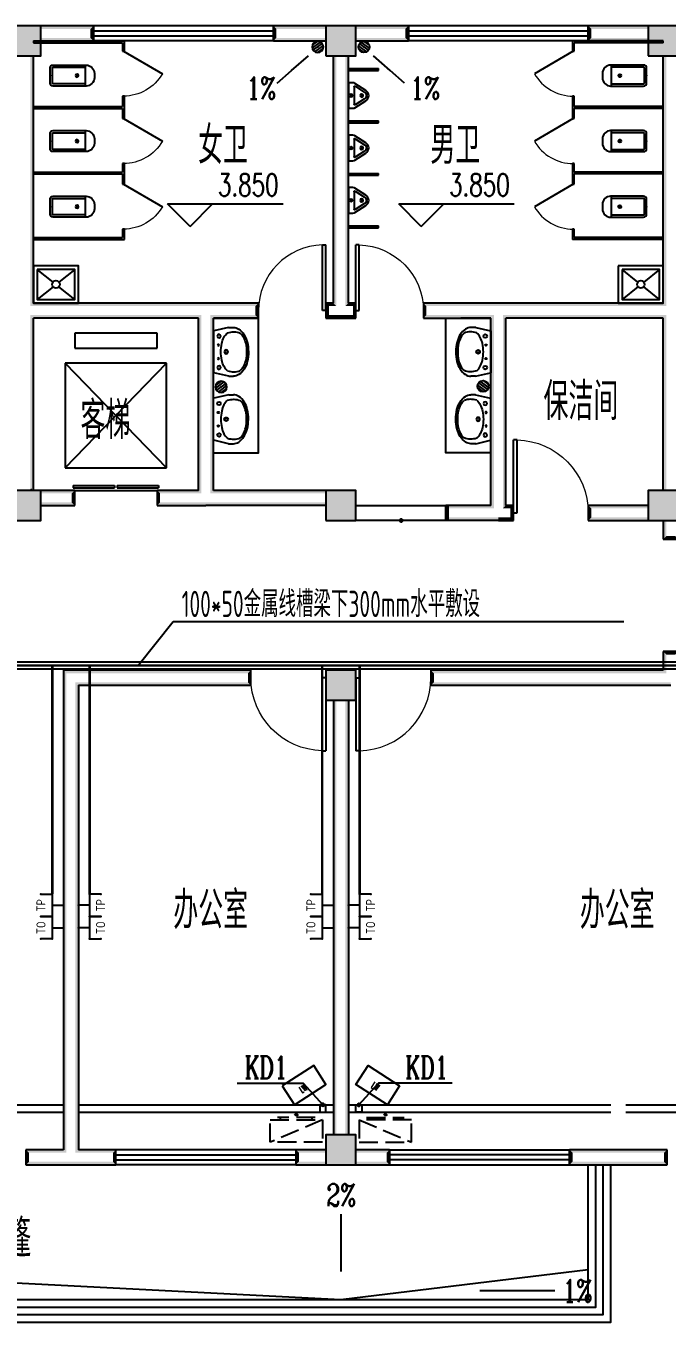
# Model space of a CAD drawing. Extents: x 6250600 to 6678662, y -692028 to -290561.
# Drawn here: x 6502230 to 6510780, y -453028 to -435728 of the extents above; entities that cross this region are included whole.
import ezdxf
from ezdxf.enums import TextEntityAlignment as Align

# ---------------------------------------------------------------- set-up
doc = ezdxf.new("R2010")
doc.units = 0
doc.header["$LTSCALE"] = 1000
doc.header["$MEASUREMENT"] = 0
doc.linetypes.add('DASH', pattern=[0.35, 0.25, -0.1])
doc.layers.get('0').update_dxf_attribs({"linetype": 'CONTINUOUS'})
for name, color, linetype in [('CABLETRAY', 4, 'CONTINUOUS'), ('EQUIP-通讯', 3, 'CONTINUOUS'), ('PUB_HATCH', 8, 'CONTINUOUS'), ('建筑底图', 251, 'CONTINUOUS'), ('排水', 221, 'CONTINUOUS'), ('电信', 7, 'CONTINUOUS'), ('电气文字', 7, 'CONTINUOUS')]:
    doc.layers.add(name, color=color, linetype=linetype)
doc.styles.add('_TCH_AXIS', font='COMPLEX', dxfattribs={"bigfont": 'GBCBIG'})
doc.styles.add('_TCH_DIM', font='SIMPLEX', dxfattribs={"bigfont": 'GBCBIG'})
doc.styles.add('_TCH_LABEL', font='COMPLEX', dxfattribs={"bigfont": 'GBCBIG'})
doc.styles.add('_TEL_DIM', font='sceie.shx', dxfattribs={"width": 0.8, "height": 3.5, "bigfont": 'sceic.shx'})
doc.styles.add('DIM_FONT', font='SIMPLEX', dxfattribs={"width": 0.7, "bigfont": 'GBCBIG'})
doc.styles.add('sceie', font='sceie.shx', dxfattribs={"width": 0.7, "bigfont": 'sceic.shx'})
doc.styles.add('schuco', font='sceie.shx', dxfattribs={"width": 0.7, "bigfont": 'sceic.shx'})

# ---------------------------------------------------------------- blocks, each defined once
blk = doc.blocks.new('$equip$00001847')
for p, q in [((-0.5, 0.499), (-0.5, 0.999)), ((0.5, 0.999), (0.5, 0.499)), ((0.5, 0.499), (-0.5, 0.499)), ((0, 0.5), (0, 0))]:
    blk.add_line(p, q)
for p in [(-0.5, 0.999), (0.5, 0.999), (-0.5, 0.499), (0, 0), (0.5, 0.499)]:
    blk.add_point(p)
at = {"color": 7, "style": '_TEL_DIM'}
blk.add_attdef('$TEXT$', text='', height=0.4, dxfattribs=at).set_placement((0, 0.999), align=Align.MIDDLE_CENTER)
at = {"color": 7, "style": '_TEL_DIM', "flags": 1}
blk.add_attdef('A', text='', height=0.00002, dxfattribs=at).set_placement((0, 0), align=Align.MIDDLE_CENTER)
blk = doc.blocks.new('$equip$00001867')
for p, q in [((-0.5, 0.499), (-0.5, 0.999)), ((0.5, 0.999), (0.5, 0.499)), ((0.5, 0.499), (-0.5, 0.499)), ((0, 0.5), (0, 0))]:
    blk.add_line(p, q)
for p in [(-0.5, 0.999), (0.5, 0.999), (-0.5, 0.499), (0, 0), (0.5, 0.499)]:
    blk.add_point(p)
at = {"color": 7, "style": '_TEL_DIM'}
blk.add_attdef('$TEXT$', text='', height=0.4, dxfattribs=at).set_placement((0, 0.999), align=Align.MIDDLE_CENTER)
at = {"color": 7, "style": '_TEL_DIM', "flags": 1}
blk.add_attdef('A', text='', height=0.00002, dxfattribs=at).set_placement((0, 0), align=Align.MIDDLE_CENTER)
blk = doc.blocks.new('_LV12')
for p, q in [((-250, -50), (-39, -219)), ((39, -219), (250, -50)), ((-250, -450), (-39, -281)), ((39, -281), (250, -450))]:
    blk.add_line(p, q)
for points in [[(300, -500), (300, 0), (-300, 0), (-300, -500)], [(250, -450), (250, -50), (-250, -50), (-250, -450)]]:
    blk.add_lwpolyline(points, close=True)
blk.add_circle((0, -250), 50)
blk = doc.blocks.new('$plan$00000344')
for p, q in [((-280, -10), (-280, 0)), ((280, 0), (280, -10)), ((-251, -189), (-251, -186)), ((-248, -183), (-250, -185))]:
    blk.add_line(p, q)
for points in [[(-280, 0), (280, 0)], [(-326, -200), (-280, -5)], [(326, -204), (280, -5)]]:
    blk.add_lwpolyline(points)
for points in [[(253, -188, 0.098208), (193, -141, 0.066287), (110, -111, 0.052428), (0, -100, 0.052428), (-110, -111, 0.066287), (-193, -141, 0.093876), (-251, -186, 0.171377)], [(-326, -200, 0.008223), (-326, -204, 0.149285)], [(-326, -266, 0.149285), (-304, -337, 0.107079), (-231, -408, 0.075625), (-131, -450, 0.062436), (-1, -467, 0.062436), (130, -452, 0.075625), (230, -410, 0.107079), (304, -339, 0.149285), (326, -268, 0.005205), (326, -266, 0.086596)], [(-250, -358, 0.091341), (-193, -401, 0.066287), (-110, -431, 0.052428), (0, -442, 0.052428), (110, -431, 0.066287), (193, -401, 0.091756), (250, -358, 0.171377)]]:
    blk.add_lwpolyline(points, format="xyb")
at = {"flags": 128}
for points in [[(-326, -204), (-326, -268)], [(326, -204), (326, -268)]]:
    blk.add_lwpolyline(points, dxfattribs=at)
for points in [[(-253, -188, 0.172546), (-250, -358, 0.726395)], [(253, -188, -0.172546), (250, -358, -0.726395)]]:
    blk.add_lwpolyline(points, format="xyb", dxfattribs=at)
for centre, radius in [((-210, -75), 24), ((-210, -75), 24), ((-210, -75), 24), ((-90, -65), 10), ((0, -170), 25), ((90, -65), 10), ((210, -75), 24)]:
    blk.add_circle(centre, radius)
at = {"lineweight": 13}
blk.add_circle((0, -170), 15, dxfattribs=at)
blk.add_arc((-250, -186), 1, 131.3224, 180)
blk = doc.blocks.new('$lvtry$00000171')
at = {"layer": '排水'}
for p, q in [((-74, 11), (-11, 74)), ((-70, -27), (27, 70)), ((-53, -53), (53, 53)), ((-27, -70), (70, 27)), ((11, -74), (74, -11))]:
    blk.add_line(p, q, dxfattribs=at)
blk.add_circle((0, 0), 75, dxfattribs=at)
blk.add_point((0, 0), dxfattribs=at)
blk = doc.blocks.new('$lvtry$00000200')
at = {"color": 0}
for p, q in [((-110, -40), (-110, -470)), ((100, -30), (-100, -30)), ((110, -470), (110, -40))]:
    blk.add_line(p, q, dxfattribs=at)
blk.add_lwpolyline([(100, 0), (-100, 0, 0.414214), (-140, -40), (-140, -480, 0.414214), (-30, -590), (30, -590, 0.414214), (140, -480), (140, -40, 0.414214)], format="xyb", close=True, dxfattribs=at)
blk.add_lwpolyline([(140, -470), (-140, -470)], dxfattribs=at)
blk.add_circle((0, -359), 20, dxfattribs=at)
for centre, start, end in [((-100, -40), 90, 180), ((100, -40), 0, 90)]:
    blk.add_arc(centre, 10, start, end, dxfattribs=at)
for p in [(0, 0), (0, -359)]:
    blk.add_point(p, dxfattribs=at)
blk = doc.blocks.new('$TCHSYS$APDOOR2D')
blk.add_line((0.5, 0), (0, 0.866))
at = {"lineweight": 13}
blk.add_arc((0.5, 0), 1, 120, 180, dxfattribs=at)
blk = doc.blocks.new('$lvtry$00000221')
at = {"color": 0}
for p, q in [((-124, -91), (-43, -216)), ((-116, -76), (116, -76)), ((43, -216), (124, -91))]:
    blk.add_line(p, q, dxfattribs=at)
blk.add_lwpolyline([(69, -231, -0.57735), (-69, -231), (-162, -88, -0.145378), (-170, -61), (-170, 0), (170, 0), (170, -61, -0.145378), (162, -88)], format="xyb", close=True, dxfattribs=at)
for centre, radius in [((0, -177), 20), ((0, -38), 17.7)]:
    blk.add_circle(centre, radius, dxfattribs=at)
for centre, radius, start, end in [((-116, -86), 10, 90, 213.0863), ((116, -86), 10, 326.9137, 90), ((0, -191), 50, 210, 330)]:
    blk.add_arc(centre, radius, start, end, dxfattribs=at)
for p in [(0, -38), (0, -177)]:
    blk.add_point(p, dxfattribs=at)
blk = doc.blocks.new('A$C2E081725')
at = {"linetype": 'DASH'}
for p, q in [((700, 94), (0, 394)), ((600, 64), (100, 64)), ((138, 94), (138, 64)), ((350, 8), (327, 39)), ((350, 49), (350, 0)), ((350, 8), (373, 39)), ((563, 94), (563, 64))]:
    blk.add_line(p, q, dxfattribs=at)
blk.add_lwpolyline([(0, 394), (0, 94), (700, 94), (700, 394)], close=True, dxfattribs=at)
blk = doc.blocks.new('_FZH')
blk.add_lwpolyline([(-0.5, -0.5), (0.5, -0.5), (0.5, 0.5), (-0.5, 0.5)], close=True)
at = {"layer": 'PUB_HATCH'}
blk.add_solid([(-0.5, -0.5), (0.5, -0.5), (-0.5, 0.5), (0.5, 0.5)], dxfattribs=at)
blk = doc.blocks.new('$WINLIB2D$00000001')
at = {"color": 0}
for points in [[(-0.5, 0.5), (-0.5, -0.5)], [(-0.5, 0.5), (0.5, 0.5)], [(0.5, -0.5), (0.5, 0.5)], [(0.5, 0.1667), (-0.5, 0.1667)], [(0.5, -0.1667), (-0.5, -0.1667)], [(-0.5, -0.5), (0.5, -0.5)]]:
    blk.add_lwpolyline(points, dxfattribs=at)
blk = doc.blocks.new('$DorLib2D$00000001')
for p, q in [((0.45, 0.975), (0.5, 0.975)), ((0.45, 0), (0.45, 0.975)), ((0.5, 0), (0.5, 0.975)), ((0.5, 0), (0.45, 0))]:
    blk.add_line(p, q)
at = {"lineweight": 13}
blk.add_arc((0.475, 0), 0.975, 91.4693, 180, dxfattribs=at)
blk = doc.blocks.new('$TCHSYS$LDOR22D')
for p, q in [((-0.517, 0.833), (-0.017, 0.833)), ((-0.517, 0.833), (-0.517, 0.667)), ((-0.017, 0.833), (-0.017, 0.667)), ((0.017, 0.833), (0.017, 0.667)), ((0.017, 0.833), (0.517, 0.833)), ((0.517, 0.833), (0.517, 0.667)), ((-0.517, 0.667), (-0.017, 0.667)), ((0.017, 0.667), (0.517, 0.667)), ((-0.5, 0.5), (0.5, 0.5))]:
    blk.add_line(p, q)

msp = doc.modelspace()

# ---------------------------------------------------------------- hatches: boundary and pattern name
at = {"layer": '建筑底图'}
for points in [[(6502429.9, -435728.5), (6502029.9, -435728.5), (6502069.9, -435768.5), (6502389.9, -435768.5)], [(6502429.9, -436128.5), (6502429.9, -435728.5), (6502389.9, -435768.5), (6502389.9, -436088.5)], [(6502429.9, -435728.5), (6502429.9, -435768.5), (6503089.9, -435768.5), (6503129.9, -435728.5)], [(6503129.9, -435928.5), (6503129.9, -435728.5), (6503089.9, -435768.5), (6503089.9, -435888.5)], [(6506229.9, -435768.5), (6506229.9, -435728.5), (6505529.9, -435728.5), (6505569.9, -435768.5)], [(6505529.9, -435728.5), (6505529.9, -435928.5), (6505569.9, -435888.5), (6505569.9, -435768.5)], [(6506629.9, -435728.5), (6506229.9, -435728.5), (6506269.9, -435768.5), (6506589.9, -435768.5)], [(6506229.9, -435728.5), (6506229.9, -436128.5), (6506269.9, -436088.5), (6506269.9, -435768.5)], [(6506629.9, -436128.5), (6506629.9, -435728.5), (6506589.9, -435768.5), (6506589.9, -436088.5)], [(6506629.9, -435728.5), (6506629.9, -435768.5), (6507289.9, -435768.5), (6507329.9, -435728.5)], [(6507329.9, -435928.5), (6507329.9, -435728.5), (6507289.9, -435768.5), (6507289.9, -435888.5)], [(6510529.9, -435768.5), (6510529.9, -435728.5), (6509729.9, -435728.5), (6509769.9, -435768.5)], [(6509729.9, -435728.5), (6509729.9, -435928.5), (6509769.9, -435888.5), (6509769.9, -435768.5)], [(6510929.9, -435728.5), (6510529.9, -435728.5), (6510569.9, -435768.5), (6510889.9, -435768.5)], [(6510529.9, -435728.5), (6510529.9, -436128.5), (6510569.9, -436088.5), (6510569.9, -435768.5)], [(6502429.9, -435888.5), (6502429.9, -435928.5), (6503129.9, -435928.5), (6503089.9, -435888.5)], [(6506229.9, -435928.5), (6506229.9, -435888.5), (6505569.9, -435888.5), (6505529.9, -435928.5)], [(6506629.9, -435888.5), (6506629.9, -435928.5), (6507329.9, -435928.5), (6507289.9, -435888.5)], [(6510529.9, -435928.5), (6510529.9, -435888.5), (6509769.9, -435888.5), (6509729.9, -435928.5)], [(6502029.9, -436128.5), (6502429.9, -436128.5), (6502389.9, -436088.5), (6502069.9, -436088.5)], [(6502329.9, -436128.5), (6502289.9, -436128.5), (6502289.9, -439468.5), (6502329.9, -439428.5)], [(6506229.9, -436128.5), (6506629.9, -436128.5), (6506589.9, -436088.5), (6506269.9, -436088.5)], [(6506369.9, -436128.5), (6506329.9, -436128.5), (6506329.9, -439428.5), (6506369.9, -439468.5)], [(6506529.9, -436128.5), (6506489.9, -436128.5), (6506489.9, -439468.5), (6506529.9, -439428.5)], [(6510529.9, -436128.5), (6510929.9, -436128.5), (6510889.9, -436088.5), (6510569.9, -436088.5)], [(6510769.9, -436128.5), (6510729.9, -436128.5), (6510729.9, -439428.5), (6510769.9, -439468.5)], [(6504329.9, -439428.5), (6502329.9, -439428.5), (6502289.9, -439468.5), (6504329.9, -439468.5)], [(6504329.9, -439628.5), (6502329.9, -439628.5), (6502289.9, -439588.5), (6504329.9, -439588.5)], [(6502289.9, -441928.5), (6502329.9, -441928.5), (6502329.9, -439628.5), (6502289.9, -439588.5)], [(6504629.9, -439428.5), (6504329.9, -439428.5), (6504329.9, -439468.5), (6504629.9, -439468.5)], [(6504529.9, -439628.5), (6504329.9, -439628.5), (6504329.9, -439588.5), (6504569.9, -439588.5)], [(6504529.9, -441928.5), (6504529.9, -439628.5), (6504569.9, -439588.5), (6504569.9, -441968.5)], [(6505329.9, -439428.5), (6504629.9, -439428.5), (6504629.9, -439468.5), (6505289.9, -439468.5)], [(6504729.9, -441928.5), (6504729.9, -439628.5), (6504689.9, -439588.5), (6504689.9, -441968.5)], [(6504729.9, -439628.5), (6505329.9, -439628.5), (6505289.9, -439588.5), (6504689.9, -439588.5)], [(6505329.9, -439628.5), (6505329.9, -439428.5), (6505289.9, -439468.5), (6505289.9, -439588.5)], [(6506329.9, -439428.5), (6506229.9, -439428.5), (6506269.9, -439468.5), (6506369.9, -439468.5)], [(6506229.9, -439428.5), (6506229.9, -439628.5), (6506269.9, -439588.5), (6506269.9, -439468.5)], [(6506229.9, -439628.5), (6506429.9, -439628.5), (6506429.9, -439588.5), (6506269.9, -439588.5)], [(6506429.9, -439628.5), (6506629.9, -439628.5), (6506589.9, -439588.5), (6506429.9, -439588.5)], [(6506629.9, -439428.5), (6506529.9, -439428.5), (6506489.9, -439468.5), (6506589.9, -439468.5)], [(6506629.9, -439628.5), (6506629.9, -439428.5), (6506589.9, -439468.5), (6506589.9, -439588.5)], [(6508029.9, -439428.5), (6507529.9, -439428.5), (6507569.9, -439468.5), (6508029.9, -439468.5)], [(6507529.9, -439428.5), (6507529.9, -439628.5), (6507569.9, -439588.5), (6507569.9, -439468.5)], [(6507529.9, -439628.5), (6508029.9, -439628.5), (6508029.9, -439588.5), (6507569.9, -439588.5)], [(6508529.9, -439428.5), (6508029.9, -439428.5), (6508029.9, -439468.5), (6508529.9, -439468.5)], [(6508429.9, -439628.5), (6508029.9, -439628.5), (6508029.9, -439588.5), (6508469.9, -439588.5)], [(6508429.9, -442128.5), (6508429.9, -439628.5), (6508469.9, -439588.5), (6508469.9, -442168.5)], [(6510729.9, -439428.5), (6508529.9, -439428.5), (6508529.9, -439468.5), (6510769.9, -439468.5)], [(6508629.9, -442128.5), (6508629.9, -439628.5), (6508589.9, -439588.5), (6508589.9, -442168.5)], [(6510729.9, -439628.5), (6508629.9, -439628.5), (6508589.9, -439588.5), (6510769.9, -439588.5)], [(6510729.9, -441928.5), (6510769.9, -441928.5), (6510769.9, -439588.5), (6510729.9, -439628.5)], [(6502429.9, -441928.5), (6502029.9, -441928.5), (6502069.9, -441968.5), (6502389.9, -441968.5)], [(6502273.3, -441928.5), (6502329.9, -441928.5), (6502301.6, -441900.2)], [(6502429.9, -442328.5), (6502429.9, -441928.5), (6502389.9, -441968.5), (6502389.9, -442288.5)], [(6502429.9, -441928.5), (6502429.9, -441968.5), (6502839.9, -441968.5), (6502879.9, -441928.5)], [(6502879.9, -442128.5), (6502879.9, -441928.5), (6502839.9, -441968.5), (6502839.9, -442088.5)], [(6504529.9, -441928.5), (6503979.9, -441928.5), (6504019.9, -441968.5), (6504569.9, -441968.5)], [(6503979.9, -441928.5), (6503979.9, -442128.5), (6504019.9, -442088.5), (6504019.9, -441968.5)], [(6506229.9, -441968.5), (6506229.9, -441928.5), (6504729.9, -441928.5), (6504689.9, -441968.5)], [(6506629.9, -441928.5), (6506229.9, -441928.5), (6506269.9, -441968.5), (6506589.9, -441968.5)], [(6506229.9, -441928.5), (6506229.9, -442328.5), (6506269.9, -442288.5), (6506269.9, -441968.5)], [(6506629.9, -442328.5), (6506629.9, -441928.5), (6506589.9, -441968.5), (6506589.9, -442288.5)], [(6510929.9, -441928.5), (6510529.9, -441928.5), (6510569.9, -441968.5), (6510889.9, -441968.5)], [(6510529.9, -441928.5), (6510529.9, -442328.5), (6510569.9, -442288.5), (6510569.9, -441968.5)], [(6502429.9, -442088.5), (6502429.9, -442128.5), (6502879.9, -442128.5), (6502839.9, -442088.5)], [(6503979.9, -442128.5), (6504629.9, -442128.5), (6504629.9, -442088.5), (6504019.9, -442088.5)], [(6506229.9, -442128.5), (6506229.9, -442088.5), (6504629.9, -442088.5), (6504629.9, -442128.5)], [(6508429.9, -442128.5), (6507829.9, -442128.5), (6507829.9, -442168.5), (6508469.9, -442168.5)], [(6507829.9, -442328.5), (6507829.9, -442128.5), (6507869.9, -442128.5), (6507869.9, -442328.5)], [(6508729.9, -442128.5), (6508629.9, -442128.5), (6508589.9, -442168.5), (6508689.9, -442168.5)], [(6508729.9, -442328.5), (6508729.9, -442128.5), (6508689.9, -442168.5), (6508689.9, -442288.5)], [(6510529.9, -442168.5), (6510529.9, -442128.5), (6509729.9, -442128.5), (6509769.9, -442168.5)], [(6509729.9, -442128.5), (6509729.9, -442328.5), (6509769.9, -442288.5), (6509769.9, -442168.5)], [(6502029.9, -442328.5), (6502429.9, -442328.5), (6502389.9, -442288.5), (6502069.9, -442288.5)], [(6506229.9, -442328.5), (6506629.9, -442328.5), (6506589.9, -442288.5), (6506269.9, -442288.5)], [(6508529.9, -442328.5), (6507829.9, -442328.5), (6507829.9, -442288.5), (6508529.9, -442288.5)], [(6508529.9, -442328.5), (6508729.9, -442328.5), (6508689.9, -442288.5), (6508529.9, -442288.5)], [(6510529.9, -442328.5), (6510529.9, -442288.5), (6509769.9, -442288.5), (6509729.9, -442328.5)], [(6510529.9, -442328.5), (6510929.9, -442328.5), (6510889.9, -442288.5), (6510569.9, -442288.5)], [(6510769.9, -442328.5), (6510729.9, -442328.5), (6510729.9, -442578.5), (6510769.9, -442538.5)], [(6510729.9, -442578.5), (6510929.9, -442578.5), (6510889.9, -442538.5), (6510769.9, -442538.5)], [(6510929.9, -444078.5), (6510729.9, -444078.5), (6510769.9, -444118.5), (6510889.9, -444118.5)], [(6510729.9, -444078.5), (6510729.9, -444328.5), (6510769.9, -444368.5), (6510769.9, -444118.5)], [(6505229.9, -444328.5), (6502729.9, -444328.5), (6502769.9, -444368.5), (6505189.9, -444368.5)], [(6502729.9, -444328.5), (6502729.9, -450728.5), (6502769.9, -450768.5), (6502769.9, -444368.5)], [(6505229.9, -444528.5), (6505229.9, -444328.5), (6505189.9, -444368.5), (6505189.9, -444488.5)], [(6506629.9, -444328.5), (6506229.9, -444328.5), (6506269.9, -444368.5), (6506589.9, -444368.5)], [(6506229.9, -444328.5), (6506229.9, -444728.5), (6506269.9, -444688.5), (6506269.9, -444368.5)], [(6506629.9, -444728.5), (6506629.9, -444328.5), (6506589.9, -444368.5), (6506589.9, -444688.5)], [(6510729.9, -444328.5), (6507629.9, -444328.5), (6507669.9, -444368.5), (6510769.9, -444368.5)], [(6507629.9, -444328.5), (6507629.9, -444528.5), (6507669.9, -444488.5), (6507669.9, -444368.5)], [(6502929.9, -444528.5), (6505229.9, -444528.5), (6505189.9, -444488.5), (6502889.9, -444488.5)], [(6502929.9, -444528.5), (6502929.9, -450728.5), (6502889.9, -450768.5), (6502889.9, -444488.5)], [(6507629.9, -444528.5), (6510829.9, -444528.5), (6510829.9, -444488.5), (6507669.9, -444488.5)], [(6506229.9, -444728.5), (6506629.9, -444728.5), (6506589.9, -444688.5), (6506269.9, -444688.5)], [(6506329.9, -450528.5), (6506369.9, -450528.5), (6506369.9, -444728.5), (6506329.9, -444728.5)], [(6506489.9, -450528.5), (6506529.9, -450528.5), (6506529.9, -444728.5), (6506489.9, -444728.5)], [(6506629.9, -450528.5), (6506229.9, -450528.5), (6506269.9, -450568.5), (6506589.9, -450568.5)], [(6506229.9, -450528.5), (6506229.9, -450928.5), (6506269.9, -450888.5), (6506269.9, -450568.5)], [(6506629.9, -450928.5), (6506629.9, -450528.5), (6506589.9, -450568.5), (6506589.9, -450888.5)], [(6502729.9, -450728.5), (6502229.9, -450728.5), (6502269.9, -450768.5), (6502769.9, -450768.5)], [(6502229.9, -450728.5), (6502229.9, -450928.5), (6502269.9, -450888.5), (6502269.9, -450768.5)], [(6503429.9, -450728.5), (6502929.9, -450728.5), (6502889.9, -450768.5), (6503389.9, -450768.5)], [(6503429.9, -450928.5), (6503429.9, -450728.5), (6503389.9, -450768.5), (6503389.9, -450888.5)], [(6506229.9, -450768.5), (6506229.9, -450728.5), (6505829.9, -450728.5), (6505869.9, -450768.5)], [(6505829.9, -450728.5), (6505829.9, -450928.5), (6505869.9, -450888.5), (6505869.9, -450768.5)], [(6506629.9, -450728.5), (6506629.9, -450768.5), (6507039.9, -450768.5), (6507079.9, -450728.5)], [(6507079.9, -450928.5), (6507079.9, -450728.5), (6507039.9, -450768.5), (6507039.9, -450888.5)], [(6510129.9, -450728.5), (6509479.9, -450728.5), (6509519.9, -450768.5), (6510129.9, -450768.5)], [(6509479.9, -450728.5), (6509479.9, -450928.5), (6509519.9, -450888.5), (6509519.9, -450768.5)], [(6510779.9, -450728.5), (6510129.9, -450728.5), (6510129.9, -450768.5), (6510739.9, -450768.5)], [(6510779.9, -450928.5), (6510779.9, -450728.5), (6510739.9, -450768.5), (6510739.9, -450888.5)], [(6502229.9, -450928.5), (6502829.9, -450928.5), (6502829.9, -450888.5), (6502269.9, -450888.5)], [(6502829.9, -450928.5), (6503429.9, -450928.5), (6503389.9, -450888.5), (6502829.9, -450888.5)], [(6506229.9, -450928.5), (6506229.9, -450888.5), (6505869.9, -450888.5), (6505829.9, -450928.5)], [(6506229.9, -450928.5), (6506629.9, -450928.5), (6506589.9, -450888.5), (6506269.9, -450888.5)], [(6506629.9, -450888.5), (6506629.9, -450928.5), (6507079.9, -450928.5), (6507039.9, -450888.5)], [(6509479.9, -450928.5), (6510129.9, -450928.5), (6510129.9, -450888.5), (6509519.9, -450888.5)], [(6510129.9, -450928.5), (6510779.9, -450928.5), (6510739.9, -450888.5), (6510129.9, -450888.5)]]:
    msp.add_hatch(color=256, dxfattribs=at).paths.add_polyline_path(points)

# ---------------------------------------------------------------- linework, layer by layer
for p, q in [((6503722, -444268.5), (6504193.3, -443676.7)), ((6504193.3, -443676.7), (6510204.7, -443676.7))]:
    msp.add_line(p, q)
at = {"layer": 'CABLETRAY'}
for p, q in [((6499211.7, -444215), (6513635.2, -444215)), ((6513635.2, -444315), (6499211.7, -444315))]:
    msp.add_line(p, q, dxfattribs=at)
at = {"layer": '建筑底图'}
for p, q in [((6503129.9, -435728.5), (6502429.9, -435728.5)), ((6503129.9, -435928.5), (6503129.9, -435728.5)), ((6506229.9, -435728.5), (6505529.9, -435728.5)), ((6505529.9, -435728.5), (6505529.9, -435928.5)), ((6507329.9, -435728.5), (6506629.9, -435728.5)), ((6507329.9, -435928.5), (6507329.9, -435728.5)), ((6510529.9, -435728.5), (6509729.9, -435728.5)), ((6509729.9, -435728.5), (6509729.9, -435928.5)), ((6502329.9, -435928.5), (6502329.9, -435953.5)), ((6502329.9, -435928.5), (6503542.4, -435928.5)), ((6502329.9, -435953.5), (6503517.4, -435953.5)), ((6502429.9, -435928.5), (6503129.9, -435928.5)), ((6503517.4, -435953.5), (6503517.4, -436066)), ((6503542.4, -436066), (6503542.4, -435928.5)), ((6505529.9, -435928.5), (6506229.9, -435928.5)), ((6506629.9, -435928.5), (6507329.9, -435928.5)), ((6510729.9, -435928.5), (6509517.4, -435928.5)), ((6509517.4, -435928.5), (6509517.4, -436066)), ((6510729.9, -435953.5), (6509542.4, -435953.5)), ((6509542.4, -436066), (6509542.4, -435953.5)), ((6509729.9, -435928.5), (6510529.9, -435928.5)), ((6510729.9, -435953.5), (6510729.9, -435928.5)), ((6502329.9, -439428.5), (6502329.9, -436128.5)), ((6503517.4, -436066), (6503542.4, -436066)), ((6506329.9, -439428.5), (6506329.9, -436128.5)), ((6506529.9, -439428.5), (6506529.9, -436128.5)), ((6509517.4, -436066), (6509542.4, -436066)), ((6510729.9, -439428.5), (6510729.9, -436128.5)), ((6506329.9, -436322.8), (6506329.9, -436297.8)), ((6506529.9, -436297.8), (6506929.9, -436297.8)), ((6506929.9, -436322.8), (6506929.9, -436297.8)), ((6506529.9, -436322.8), (6506929.9, -436322.8)), ((6502329.9, -436803.5), (6502329.9, -436828.5)), ((6502329.9, -436803.5), (6503517.4, -436803.5)), ((6503517.4, -436666), (6503517.4, -436803.5)), ((6503542.4, -436666), (6503517.4, -436666)), ((6503542.4, -436816), (6503542.4, -436666)), ((6503542.4, -436966), (6503542.4, -436816)), ((6509517.4, -436666), (6509517.4, -436816)), ((6509542.4, -436666), (6509517.4, -436666)), ((6509517.4, -436816), (6509517.4, -436966)), ((6509542.4, -436803.5), (6509542.4, -436666)), ((6510729.9, -436803.5), (6509542.4, -436803.5)), ((6510729.9, -436828.5), (6510729.9, -436803.5)), ((6502329.9, -436828.5), (6503517.4, -436828.5)), ((6503517.4, -436828.5), (6503517.4, -436966)), ((6503517.4, -436966), (6503542.4, -436966)), ((6506329.9, -437022.3), (6506329.9, -436997.3)), ((6506529.9, -436997.3), (6506929.9, -436997.3)), ((6506929.9, -437022.3), (6506929.9, -436997.3)), ((6509517.4, -436966), (6509542.4, -436966)), ((6509542.4, -436966), (6509542.4, -436828.5)), ((6510729.9, -436828.5), (6509542.4, -436828.5)), ((6506529.9, -437022.3), (6506929.9, -437022.3)), ((6502329.9, -437678.5), (6502329.9, -437703.5)), ((6502329.9, -437678.5), (6503517.4, -437678.5)), ((6503517.4, -437566), (6503517.4, -437678.5)), ((6503542.4, -437566), (6503517.4, -437566)), ((6503542.4, -437691), (6503542.4, -437566)), ((6509517.4, -437566), (6509517.4, -437691)), ((6509542.4, -437566), (6509517.4, -437566)), ((6509542.4, -437678.5), (6509542.4, -437566)), ((6510729.9, -437678.5), (6509542.4, -437678.5)), ((6510729.9, -437703.5), (6510729.9, -437678.5)), ((6502329.9, -437703.5), (6503517.4, -437703.5)), ((6503517.4, -437703.5), (6503517.4, -437841)), ((6503517.4, -437841), (6503542.4, -437841)), ((6503542.4, -437841), (6503542.4, -437691)), ((6506329.9, -437721.8), (6506329.9, -437696.8)), ((6506529.9, -437696.8), (6506929.9, -437696.8)), ((6506529.9, -437721.8), (6506929.9, -437721.8)), ((6506929.9, -437721.8), (6506929.9, -437696.8)), ((6509517.4, -437691), (6509517.4, -437841)), ((6509517.4, -437841), (6509542.4, -437841)), ((6509542.4, -437841), (6509542.4, -437703.5)), ((6510729.9, -437703.5), (6509542.4, -437703.5)), ((6504419.4, -438403.7), (6504119.4, -438103.7)), ((6504119.4, -438103.7), (6505659.7, -438103.7)), ((6504419.4, -438403.7), (6504719.4, -438103.7)), ((6507501.4, -438403.7), (6507201.4, -438103.7)), ((6507201.4, -438103.7), (6508741.6, -438103.7)), ((6507501.4, -438403.7), (6507801.4, -438103.7)), ((6502329.9, -438553.5), (6502329.9, -438578.5)), ((6502329.9, -438553.5), (6503517.4, -438553.5)), ((6503517.4, -438441), (6503517.4, -438553.5)), ((6503542.4, -438441), (6503517.4, -438441)), ((6503542.4, -438578.5), (6503542.4, -438441)), ((6506329.9, -438421.3), (6506329.9, -438396.3)), ((6506529.9, -438396.3), (6506929.9, -438396.3)), ((6506529.9, -438421.3), (6506929.9, -438421.3)), ((6506929.9, -438421.3), (6506929.9, -438396.3)), ((6509517.4, -438441), (6509517.4, -438578.5)), ((6509542.4, -438441), (6509517.4, -438441)), ((6509542.4, -438553.5), (6509542.4, -438441)), ((6510729.9, -438553.5), (6509542.4, -438553.5)), ((6510729.9, -438578.5), (6510729.9, -438553.5)), ((6502329.9, -438578.5), (6503542.4, -438578.5)), ((6510729.9, -438578.5), (6509517.4, -438578.5)), ((6504329.9, -439428.5), (6502329.9, -439428.5)), ((6504629.9, -439428.5), (6504329.9, -439428.5)), ((6505329.9, -439428.5), (6504629.9, -439428.5)), ((6505329.9, -439628.5), (6505329.9, -439428.5)), ((6506329.9, -439428.5), (6506229.9, -439428.5)), ((6506229.9, -439428.5), (6506229.9, -439628.5)), ((6506629.9, -439428.5), (6506529.9, -439428.5)), ((6506629.9, -439628.5), (6506629.9, -439428.5)), ((6508029.9, -439428.5), (6507529.9, -439428.5)), ((6507529.9, -439428.5), (6507529.9, -439628.5)), ((6508529.9, -439428.5), (6508029.9, -439428.5)), ((6510729.9, -439428.5), (6508529.9, -439428.5)), ((6504329.9, -439628.5), (6502329.9, -439628.5)), ((6502329.9, -441928.5), (6502329.9, -439628.5)), ((6504529.9, -439628.5), (6504329.9, -439628.5)), ((6504529.9, -441928.5), (6504529.9, -439628.5)), ((6504729.9, -441928.5), (6504729.9, -439628.5)), ((6504729.9, -439628.5), (6505329.9, -439628.5)), ((6506229.9, -439628.5), (6506429.9, -439628.5)), ((6506429.9, -439628.5), (6506629.9, -439628.5)), ((6507529.9, -439628.5), (6508029.9, -439628.5)), ((6508429.9, -439628.5), (6508029.9, -439628.5)), ((6508429.9, -442128.5), (6508429.9, -439628.5)), ((6508629.9, -442128.5), (6508629.9, -439628.5)), ((6510729.9, -439628.5), (6508629.9, -439628.5)), ((6510729.9, -441928.5), (6510729.9, -439628.5)), ((6503979.9, -439828.5), (6502879.9, -439828.5)), ((6502879.9, -439828.5), (6502879.9, -440028.5)), ((6503979.9, -440028.5), (6503979.9, -439828.5)), ((6502879.9, -440028.5), (6503979.9, -440028.5)), ((6502754.9, -441628.5), (6504104.9, -440228.5)), ((6502754.9, -440228.5), (6504104.9, -441628.5)), ((6504104.9, -440228.5), (6502754.9, -440228.5)), ((6502754.9, -440228.5), (6502754.9, -441628.5)), ((6504104.9, -441628.5), (6504104.9, -440228.5)), ((6502754.9, -441628.5), (6504104.9, -441628.5)), ((6502879.9, -441928.5), (6502429.9, -441928.5)), ((6502879.9, -442128.5), (6502879.9, -441928.5)), ((6504529.9, -441928.5), (6503979.9, -441928.5)), ((6503979.9, -441928.5), (6503979.9, -442128.5)), ((6506229.9, -441928.5), (6504729.9, -441928.5)), ((6502429.9, -442128.5), (6502879.9, -442128.5)), ((6503979.9, -442128.5), (6504629.9, -442128.5)), ((6506229.9, -442128.5), (6504629.9, -442128.5)), ((6506629.9, -442128.5), (6507829.9, -442128.5)), ((6508429.9, -442128.5), (6507829.9, -442128.5)), ((6507829.9, -442328.5), (6507829.9, -442128.5)), ((6508729.9, -442128.5), (6508629.9, -442128.5)), ((6508729.9, -442328.5), (6508729.9, -442128.5)), ((6510529.9, -442128.5), (6509729.9, -442128.5)), ((6509729.9, -442128.5), (6509729.9, -442328.5)), ((6507829.9, -442328.5), (6506629.9, -442328.5)), ((6508529.9, -442328.5), (6507829.9, -442328.5)), ((6508529.9, -442328.5), (6508729.9, -442328.5)), ((6509729.9, -442328.5), (6510529.9, -442328.5)), ((6510729.9, -442328.5), (6510729.9, -442578.5)), ((6510729.9, -442578.5), (6510929.9, -442578.5)), ((6510929.9, -444078.5), (6510729.9, -444078.5)), ((6510729.9, -444078.5), (6510729.9, -444328.5)), ((6505229.9, -444328.5), (6502729.9, -444328.5)), ((6502729.9, -444328.5), (6502729.9, -450728.5)), ((6505229.9, -444528.5), (6505229.9, -444328.5)), ((6510729.9, -444328.5), (6507629.9, -444328.5)), ((6507629.9, -444328.5), (6507629.9, -444528.5)), ((6502929.9, -444528.5), (6505229.9, -444528.5)), ((6502929.9, -444528.5), (6502929.9, -450728.5)), ((6507629.9, -444528.5), (6510829.9, -444528.5)), ((6506329.9, -444728.5), (6506329.9, -450528.5)), ((6506529.9, -444728.5), (6506529.9, -450528.5)), ((6499329.9, -450128.5), (6502729.9, -450128.5)), ((6502929.9, -450128.5), (6506329.9, -450128.5)), ((6506529.9, -450128.5), (6510029.9, -450128.5)), ((6510229.9, -450128.5), (6513729.9, -450128.5)), ((6499329.9, -450228.5), (6502729.9, -450228.5)), ((6502929.9, -450228.5), (6506329.9, -450228.5)), ((6506529.9, -450228.5), (6510029.9, -450228.5)), ((6510229.9, -450228.5), (6513729.9, -450228.5)), ((6502729.9, -450728.5), (6502229.9, -450728.5)), ((6502229.9, -450728.5), (6502229.9, -450928.5)), ((6503429.9, -450728.5), (6502929.9, -450728.5)), ((6503429.9, -450928.5), (6503429.9, -450728.5)), ((6506229.9, -450728.5), (6505829.9, -450728.5)), ((6505829.9, -450728.5), (6505829.9, -450928.5)), ((6507079.9, -450728.5), (6506629.9, -450728.5)), ((6507079.9, -450928.5), (6507079.9, -450728.5)), ((6510129.9, -450728.5), (6509479.9, -450728.5)), ((6509479.9, -450728.5), (6509479.9, -450928.5)), ((6510779.9, -450728.5), (6510129.9, -450728.5)), ((6510779.9, -450928.5), (6510779.9, -450728.5)), ((6502229.9, -450928.5), (6502829.9, -450928.5)), ((6502829.9, -450928.5), (6503429.9, -450928.5)), ((6505829.9, -450928.5), (6506229.9, -450928.5)), ((6506629.9, -450928.5), (6507079.9, -450928.5)), ((6509479.9, -450928.5), (6510129.9, -450928.5)), ((6510129.9, -450928.5), (6510779.9, -450928.5)), ((6499229.9, -452355.3), (6506429.9, -452728.5)), ((6506429.9, -452728.5), (6509729.9, -452327.5))]:
    msp.add_line(p, q, dxfattribs=at)
for points in [[(6505581.6, -436490.5), (6505770.8, -436325.5), (6505997, -436128.4)], [(6507278.2, -436490.5), (6507088.9, -436325.5), (6506862.8, -436128.4)], [(6504729.9, -441428.5), (6505329.9, -441428.5), (6505329.9, -439628.5), (6504729.9, -439628.5)], [(6508429.9, -441428.5), (6507829.9, -441428.5), (6507829.9, -439628.5), (6508429.9, -439628.5)], [(6505047.2, -449838.6), (6505928.3, -449838.6), (6506189.9, -450128.5)], [(6507912.5, -449838.6), (6506931.5, -449838.6), (6506669.9, -450128.5)], [(6491529.9, -450928.5), (6491529.9, -453028.5), (6510029.9, -453028.5), (6510029.9, -450928.5)], [(6491629.9, -450928.5), (6491629.9, -452928.5), (6509929.9, -452928.5), (6509929.9, -450928.5)], [(6491729.9, -450928.5), (6491729.9, -452828.5), (6509829.9, -452828.5), (6509829.9, -450928.5)], [(6491829.9, -450928.5), (6491829.9, -452728.5), (6509729.9, -452728.5), (6509729.9, -450928.5)], [(6506429.9, -451587.7), (6506429.9, -452155.3), (6506429.9, -452355.3)], [(6509283.8, -452612.2), (6508581.2, -452612.2), (6508281.2, -452612.2)]]:
    msp.add_lwpolyline(points, dxfattribs=at)
for points in [[(6507227.8, -442310.2, 1), (6507244.1, -442346.7, 1)], [(6506176.5, -450113.6, 1), (6506203.3, -450143.3, 1)], [(6506683.3, -450113.6, 1), (6506656.5, -450143.3, 1)]]:
    msp.add_lwpolyline(points, format="xyb", close=True, dxfattribs=at)
for points in [[(6505647.1, -449876.1), (6505809.2, -450128.5), (6506229.9, -449858.2), (6506067.7, -449605.8)], [(6507212.7, -449876.1), (6507050.6, -450128.5), (6506629.9, -449858.2), (6506792, -449605.8)], [(6506149.9, -450228.5), (6506229.9, -450228.5), (6506229.9, -450128.5), (6506149.9, -450128.5)], [(6506709.9, -450228.5), (6506629.9, -450228.5), (6506629.9, -450128.5), (6506709.9, -450128.5)]]:
    msp.add_lwpolyline(points, close=True, dxfattribs=at)
at = {"layer": '电信', "color": 4, "const_width": 35}
for points in [[(6492083.3, -447316.6), (6492083.3, -444265), (6513635.2, -444265)], [(6502580.2, -447315.4), (6502580.2, -444265)], [(6503079.6, -447315.4), (6503079.6, -444265)], [(6506180.2, -447315.4), (6506180.2, -444265)], [(6506679.6, -447315.4), (6506679.6, -444265)]]:
    msp.add_lwpolyline(points, dxfattribs=at)

# ---------------------------------------------------------------- block references
at = {"layer": 'EQUIP-通讯', "color": 1, "xscale": 300, "yscale": 300, "zscale": 300, "rotation": 90}
for name, p, values in [('$equip$00001867', (6502729.9, -447465.4), {'$TEXT$': 'TP'}), ('$equip$00001867', (6506329.9, -447465.4), {'$TEXT$': 'TP'}), ('$equip$00001847', (6502729.9, -447765.4), {'$TEXT$': 'TO'}), ('$equip$00001847', (6506329.9, -447765.4), {'$TEXT$': 'TO'})]:
    msp.add_blockref(name, p, dxfattribs=at).add_auto_attribs(values)
at = {"layer": 'EQUIP-通讯', "color": 1}
ref = msp.add_blockref('$equip$00001867', (6502929.9, -447465.4), dxfattribs=dict(at, xscale=-300, yscale=300, zscale=300, rotation=270))
ref.add_attrib('$TEXT$', 'TP', dxfattribs={"layer": '0', "color": 7, "height": 120, "rotation": 90, "style": '_TEL_DIM'}).set_placement((6503225.3, -447465.4), align=Align.MIDDLE_CENTER)
ref = msp.add_blockref('$equip$00001867', (6506529.9, -447465.4), dxfattribs=dict(at, xscale=-300, yscale=300, zscale=300, rotation=270))
ref.add_attrib('$TEXT$', 'TP', dxfattribs={"layer": '0', "color": 7, "height": 120, "rotation": 90, "style": '_TEL_DIM'}).set_placement((6506825.3, -447465.4), align=Align.MIDDLE_CENTER)
ref = msp.add_blockref('$equip$00001847', (6502929.9, -447765.4), dxfattribs=dict(at, xscale=-300, yscale=300, zscale=300, rotation=270))
ref.add_attrib('$TEXT$', 'TO', dxfattribs={"layer": '0', "color": 7, "height": 120, "rotation": 90, "style": '_TEL_DIM'}).set_placement((6503225.3, -447765.4), align=Align.MIDDLE_CENTER)
ref = msp.add_blockref('$equip$00001847', (6506529.9, -447765.4), dxfattribs=dict(at, xscale=-300, yscale=300, zscale=300, rotation=270))
ref.add_attrib('$TEXT$', 'TO', dxfattribs={"layer": '0', "color": 7, "height": 120, "rotation": 90, "style": '_TEL_DIM'}).set_placement((6506825.3, -447765.4), align=Align.MIDDLE_CENTER)
at = {"layer": '建筑底图'}
for name, p, xscale, yscale, zscale in [('_FZH', (6502229.9, -435928.5), 400, 400, 400), ('_FZH', (6506429.9, -435928.5), 400, 400, 400), ('_FZH', (6510729.9, -435928.5), 400, 400, 400), ('_FZH', (6502229.9, -442128.5), 400, 400, 400), ('_FZH', (6506429.9, -442128.5), 400, 400, 400), ('_FZH', (6510729.9, -442128.5), 400, 400, 400), ('$DorLib2D$00000001', (6505729.9, -444428.5), 1000, -1000, 1000), ('_FZH', (6506429.9, -444528.5), 400, 400, 400), ('$DorLib2D$00000001', (6507129.9, -444428.5), -1000, -1000, -1000), ('_FZH', (6506429.9, -450728.5), 400, 400, 400)]:
    msp.add_blockref(name, p, dxfattribs=dict(at, xscale=xscale, yscale=yscale, zscale=zscale))
for name, p, xscale, yscale, zscale, rotation in [('$WINLIB2D$00000001', (6504329.9, -435828.5), -2400, -199.999998777872, -2400, 6.839720789741932e-08), ('$WINLIB2D$00000001', (6508529.9, -435828.5), -2400, -200.0000044407789, -2400, 7.231655274608784e-09), ('$TCHSYS$APDOOR2D', (6503529.9, -436366), -600, 600, 25, 270), ('$TCHSYS$APDOOR2D', (6509529.9, -436366), -600, -600, 25, 270), ('$TCHSYS$APDOOR2D', (6503529.9, -437266), -600, 600, 25, 270), ('$TCHSYS$APDOOR2D', (6509529.9, -437266), -600, -600, 25, 270), ('$TCHSYS$APDOOR2D', (6503529.9, -438141), -600, 600, 25, 270), ('$TCHSYS$APDOOR2D', (6509529.9, -438141), -600, -600, 25, 270), ('$DorLib2D$00000001', (6505779.9, -439528.5), -900, -900, -900, 180), ('$DorLib2D$00000001', (6507079.9, -439528.5), 900, -900, 900, 180.0000000457569), ('$DorLib2D$00000001', (6509229.9, -442228.5), 1000, -1000, 1000, 179.9999999826926), ('$TCHSYS$LDOR22D', (6503429.9, -442028.5), -1100, -199.9999999713618, -1100, 180), ('$WINLIB2D$00000001', (6504629.9, -450828.5), 2400, -200.0000048198272, 2400, 180.0000000469612), ('$WINLIB2D$00000001', (6508279.9, -450828.5), -2400, -200.0000048198272, -2400, 180.0000000469611)]:
    msp.add_blockref(name, p, dxfattribs=dict(at, xscale=xscale, yscale=yscale, zscale=zscale, rotation=rotation))
at = {"layer": '建筑底图', "yscale": -1}
for name, p, rotation in [('$lvtry$00000171', (6506121.5, -436008.4), 81.34549654432831), ('$lvtry$00000200', (6502552, -436391), 269.9999999999155), ('$lvtry$00000200', (6502552, -437266), 269.9999999999155), ('$lvtry$00000200', (6502552, -438141), 269.9999999999155), ('$plan$00000344', (6504729.9, -440078.5), 270), ('$lvtry$00000171', (6504833.3, -440546), 261.3454965443283)]:
    msp.add_blockref(name, p, dxfattribs=dict(at, rotation=rotation))
at = {"layer": '建筑底图', "xscale": -1, "yscale": -1}
for name, p, rotation in [('$lvtry$00000171', (6506738.2, -436008.4), 278.6545034556717), ('$plan$00000344', (6508429.9, -440078.5), 90), ('$lvtry$00000171', (6508326.4, -440537.4), 98.65450345567174)]:
    msp.add_blockref(name, p, dxfattribs=dict(at, rotation=rotation))
at = {"layer": '建筑底图'}
for name, p, rotation in [('$lvtry$00000200', (6510507.8, -436391), 270.0000000000845), ('$lvtry$00000200', (6510507.8, -437266), 270.0000000000845), ('$lvtry$00000200', (6510507.8, -438141), 270.0000000000845), ('_LV12', (6502629.9, -439428.5), 180), ('_LV12', (6510429.9, -439428.5), 180), ('$plan$00000344', (6504729.9, -440978.5), 90), ('A$C2E081725', (6507373.8, -450233), 180)]:
    msp.add_blockref(name, p, dxfattribs=dict(at, rotation=rotation))
at = {"layer": '建筑底图', "xscale": -1}
for name, p, rotation in [('$lvtry$00000221', (6506529.9, -436657.9), 90), ('$lvtry$00000221', (6506529.9, -437357.4), 90), ('$lvtry$00000221', (6506529.9, -438056.9), 90), ('$plan$00000344', (6508429.9, -440978.5), 270), ('A$C2E081725', (6505485.9, -450233), 180)]:
    msp.add_blockref(name, p, dxfattribs=dict(at, rotation=rotation))

# ---------------------------------------------------------------- texts
at = {"layer": '建筑底图'}
for s, height, style, width, p in [('1%', 297.5, '_TCH_AXIS', 0.705882, (6505172.5, -436708.2)), ('1%', 297.5, '_TCH_AXIS', 0.705882, (6507357.3, -436708.2)), ('女卫', 500, 'schuco', 0.7, (6504524.6, -437571)), ('男卫', 500, 'schuco', 0.7, (6507623.1, -437571)), ('3.850', 297.5, '_TCH_DIM', 0.705882, (6504789.7, -437998.7)), ('3.850', 297.5, '_TCH_DIM', 0.705882, (6507871.6, -437998.7)), ('保洁间', 500, 'schuco', 0.7, (6509131.8, -440990)), ('客梯', 500, 'schuco', 0.7, (6502957, -441243.1)), ('办公室', 500, 'schuco', 0.7, (6504195.1, -447780.1)), ('办公室', 500, 'schuco', 0.7, (6509616.6, -447780.1)), ('KD1', 297.5, '_TCH_LABEL', 0.705882, (6505142.5, -449778.5)), ('KD1', 297.5, '_TCH_LABEL', 0.705882, (6507287.2, -449778.5)), ('2%', 297.5, '_TCH_AXIS', 0.705882, (6506239.9, -451482.7)), ('雨篷', 500, 'schuco', 0.7, (6501636, -452158.5)), ('1%', 297.5, '_TCH_AXIS', 0.705882, (6509388.8, -452760.9))]:
    msp.add_text(s, height=height, dxfattribs=dict(at, style=style, width=width)).set_placement(p)
at = {"layer": '建筑底图', "style": 'DIM_FONT', "width": 0.494118}
for rotation, p in [(32.71669, (6505908.8, -449974.3)), (327.28331, (6506825.9, -449894))]:
    msp.add_text('LW', height=89.65, rotation=rotation, dxfattribs=at).set_placement(p)
at = {"layer": '电气文字', "color": 3, "style": 'sceie', "width": 0.7}
msp.add_text('100*50金属线槽梁下300mm水平敷设', height=350, dxfattribs=at).set_placement((6504305.9, -443617.9))

doc.saveas('drawing.dxf')
